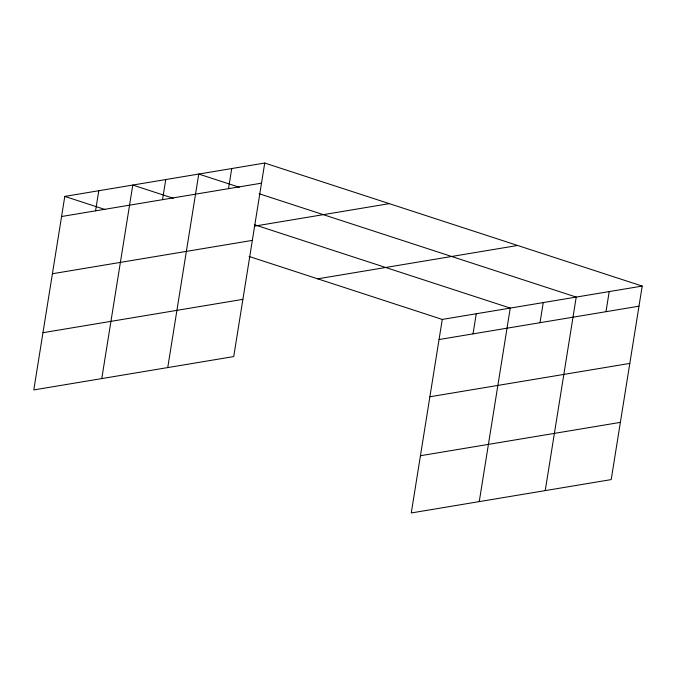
<?xml version="1.0" encoding="UTF-8"?>
<svg xmlns="http://www.w3.org/2000/svg" width="676" height="676" viewBox="0 0 676 676"><rect width="100%" height="100%" fill="white"/><g stroke="black" fill="none" stroke-linecap="round" stroke-linejoin="round"><path stroke-width="1.01" d="M264.73 163.043L64.795 196.403L33.8 389.925L233.727 356.573L264.73 163.043L642.2 286.075L611.205 479.597L411.27 512.957L442.273 319.427L642.2 286.075M95.561 210.844L98.789 190.733M101.772 378.585L132.775 185.063L173.309 198.271M162.536 199.673L165.764 179.554M167.749 367.583L198.752 174.053L239.287 187.26M228.513 188.663L231.741 168.552M473.039 333.868L476.259 313.757M479.25 501.617L510.245 308.087L254.37 224.694M540.014 322.697L543.234 302.578M545.228 490.607L576.222 297.077L259.06 193.708M605.992 311.687L609.211 291.576M61.575 216.514L261.502 183.162M254.252 226.173L389.291 203.645M52.407 273.738L252.334 240.386M317.703 278.825L517.63 245.472M42.968 332.702L242.895 299.35M439.054 339.538L638.981 306.186M429.885 396.77L629.812 363.409M420.438 455.725L620.365 422.373M64.795 196.403L105.329 209.611M249.055 256.449L442.273 319.427"/></g></svg>
